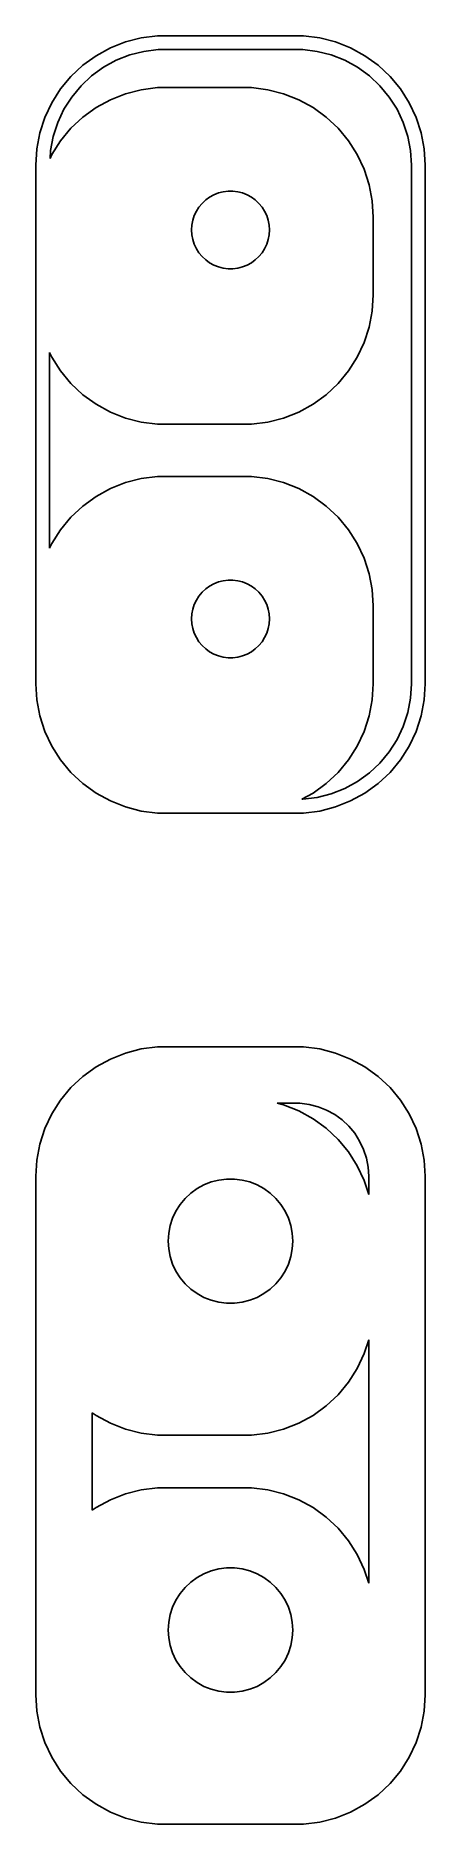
# Model space of a CAD drawing. Header units: metres. Extents: x -7.5 to 7.5, y 63 to 132.
import ezdxf

# ---------------------------------------------------------------- set-up
doc = ezdxf.new("R2010")
doc.units = ezdxf.units.M

msp = doc.modelspace()

# ---------------------------------------------------------------- linework, layer by layer
for p, q in [((-4.04507, 131.755), (-4.62889, 131.524)), ((-3.4369, 131.911), (-4.04507, 131.755)), ((-2.81395, 131.99), (-3.4369, 131.911)), ((2.81395, 131.99), (-2.81395, 131.99)), ((3.4369, 131.911), (2.81395, 131.99)), ((4.04507, 131.755), (3.4369, 131.911)), ((4.62889, 131.524), (4.04507, 131.755)), ((-5.17912, 131.222), (-5.68712, 130.853)), ((-4.62889, 131.524), (-5.17912, 131.222)), ((-4.4026, 131.043), (-3.88084, 131.25)), ((-3.88084, 131.25), (-3.33731, 131.389)), ((-3.33731, 131.389), (-2.78058, 131.46)), ((-2.78058, 131.46), (2.78058, 131.46)), ((2.78058, 131.46), (3.33731, 131.389)), ((3.33731, 131.389), (3.88084, 131.25)), ((3.88084, 131.25), (4.4026, 131.043)), ((5.17912, 131.222), (4.62889, 131.524)), ((5.68712, 130.853), (5.17912, 131.222)), ((-6.14484, 130.423), (-6.54507, 129.939)), ((-5.68712, 130.853), (-6.14484, 130.423)), ((-5.75742, 130.059), (-5.34834, 130.443)), ((-5.34834, 130.443), (-4.89436, 130.773)), ((-4.89436, 130.773), (-4.4026, 131.043)), ((4.4026, 131.043), (4.89436, 130.773)), ((4.89436, 130.773), (5.34834, 130.443)), ((5.34834, 130.443), (5.75742, 130.059)), ((6.14484, 130.423), (5.68712, 130.853)), ((6.54507, 129.939), (6.14484, 130.423)), ((-6.54507, 129.939), (-6.88153, 129.409)), ((-6.11511, 129.627), (-5.75742, 130.059)), ((-4.04507, 129.755), (-4.62889, 129.524)), ((-3.4369, 129.911), (-4.04507, 129.755)), ((-2.81395, 129.99), (-3.4369, 129.911)), ((0.81395, 129.99), (-2.81395, 129.99)), ((1.4369, 129.911), (0.81395, 129.99)), ((2.04507, 129.755), (1.4369, 129.911)), ((2.62889, 129.524), (2.04507, 129.755)), ((5.75742, 130.059), (6.11511, 129.627)), ((6.88153, 129.409), (6.54507, 129.939)), ((-6.88153, 129.409), (-7.14888, 128.841)), ((-6.65474, 128.645), (-6.4158, 129.153)), ((-6.4158, 129.153), (-6.11511, 129.627)), ((-5.17912, 129.222), (-5.68712, 128.853)), ((-4.62889, 129.524), (-5.17912, 129.222)), ((3.17912, 129.222), (2.62889, 129.524)), ((3.68712, 128.853), (3.17912, 129.222)), ((6.11511, 129.627), (6.4158, 129.153)), ((6.4158, 129.153), (6.65474, 128.645)), ((7.14888, 128.841), (6.88153, 129.409)), ((-7.14888, 128.841), (-7.34291, 128.243)), ((-6.82814, 128.111), (-6.65474, 128.645)), ((-6.14484, 128.423), (-6.54507, 127.939)), ((-5.68712, 128.853), (-6.14484, 128.423)), ((4.14484, 128.423), (3.68712, 128.853)), ((4.54507, 127.939), (4.14484, 128.423)), ((6.65474, 128.645), (6.82814, 128.111)), ((7.34291, 128.243), (7.14888, 128.841)), ((-7.46057, 127.627), (-7.5, 127)), ((-7.34291, 128.243), (-7.46057, 127.627)), ((-6.9333, 127.56), (-6.82814, 128.111)), ((-6.54507, 127.939), (-6.88153, 127.409)), ((4.88153, 127.409), (4.54507, 127.939)), ((6.82814, 128.111), (6.9333, 127.56)), ((7.46057, 127.627), (7.34291, 128.243)), ((7.5, 127), (7.46057, 127.627)), ((-7.5, 127), (-7.5, 107)), ((-6.95227, 127.258), (-6.9333, 127.56)), ((-6.88153, 127.409), (-6.95227, 127.258)), ((5.14888, 126.841), (4.88153, 127.409)), ((6.9333, 127.56), (6.96854, 127)), ((6.96854, 127), (6.96854, 107)), ((7.5, 107), (7.5, 127)), ((5.34291, 126.243), (5.14888, 126.841)), ((5.46057, 125.627), (5.34291, 126.243)), ((-1.09344, 125.527), (-0.956131, 125.656)), ((-0.956131, 125.656), (-0.803726, 125.766)), ((-0.803726, 125.766), (-0.638657, 125.857)), ((-0.638657, 125.857), (-0.463516, 125.927)), ((-0.463516, 125.927), (-0.281067, 125.973)), ((-0.281067, 125.973), (-0.094177, 125.997)), ((-0.094177, 125.997), (0.094177, 125.997)), ((0.094177, 125.997), (0.281067, 125.973)), ((0.281067, 125.973), (0.463516, 125.927)), ((0.463516, 125.927), (0.638657, 125.857)), ((0.638657, 125.857), (0.803726, 125.766)), ((0.803726, 125.766), (0.956131, 125.656)), ((0.956131, 125.656), (1.09344, 125.527)), ((5.5, 125), (5.46057, 125.627)), ((-1.48816, 124.688), (-1.45287, 124.873)), ((-1.45287, 124.873), (-1.39465, 125.052)), ((-1.39465, 125.052), (-1.31445, 125.223)), ((-1.31445, 125.223), (-1.21352, 125.382)), ((-1.21352, 125.382), (-1.09344, 125.527)), ((1.09344, 125.527), (1.21352, 125.382)), ((1.21352, 125.382), (1.31445, 125.223)), ((1.31445, 125.223), (1.39465, 125.052)), ((1.39465, 125.052), (1.45287, 124.873)), ((1.45287, 124.873), (1.48816, 124.688)), ((5.5, 122), (5.5, 125)), ((-1.5, 124.5), (-1.48816, 124.688)), ((-1.48816, 124.312), (-1.5, 124.5)), ((-1.45287, 124.127), (-1.48816, 124.312)), ((1.48816, 124.312), (1.45287, 124.127)), ((1.48816, 124.688), (1.5, 124.5)), ((1.5, 124.5), (1.48816, 124.312)), ((-1.39465, 123.948), (-1.45287, 124.127)), ((-1.31445, 123.777), (-1.39465, 123.948)), ((-1.21352, 123.618), (-1.31445, 123.777)), ((-1.09344, 123.473), (-1.21352, 123.618)), ((1.21352, 123.618), (1.09344, 123.473)), ((1.31445, 123.777), (1.21352, 123.618)), ((1.39465, 123.948), (1.31445, 123.777)), ((1.45287, 124.127), (1.39465, 123.948)), ((-0.956131, 123.344), (-1.09344, 123.473)), ((-0.803726, 123.234), (-0.956131, 123.344)), ((-0.638657, 123.143), (-0.803726, 123.234)), ((-0.463516, 123.073), (-0.638657, 123.143)), ((-0.281067, 123.027), (-0.463516, 123.073)), ((-0.094177, 123.003), (-0.281067, 123.027)), ((0.094177, 123.003), (-0.094177, 123.003)), ((0.281067, 123.027), (0.094177, 123.003)), ((0.463516, 123.073), (0.281067, 123.027)), ((0.638657, 123.143), (0.463516, 123.073)), ((0.803726, 123.234), (0.638657, 123.143)), ((0.956131, 123.344), (0.803726, 123.234)), ((1.09344, 123.473), (0.956131, 123.344)), ((5.46057, 121.373), (5.5, 122)), ((5.14888, 120.159), (5.34291, 120.757)), ((5.34291, 120.757), (5.46057, 121.373)), ((4.88153, 119.591), (5.14888, 120.159)), ((-6.96854, 112.224), (-6.96854, 119.776)), ((-6.96854, 119.776), (-6.88153, 119.591)), ((-6.88153, 119.591), (-6.54507, 119.061)), ((4.54507, 119.061), (4.88153, 119.591)), ((-6.54507, 119.061), (-6.14484, 118.577)), ((4.14484, 118.577), (4.54507, 119.061)), ((-6.14484, 118.577), (-5.68712, 118.147)), ((-5.68712, 118.147), (-5.17912, 117.778)), ((3.17912, 117.778), (3.68712, 118.147)), ((3.68712, 118.147), (4.14484, 118.577)), ((-5.17912, 117.778), (-4.62889, 117.476)), ((-4.62889, 117.476), (-4.04507, 117.245)), ((2.04507, 117.245), (2.62889, 117.476)), ((2.62889, 117.476), (3.17912, 117.778)), ((-4.04507, 117.245), (-3.4369, 117.089)), ((-3.4369, 117.089), (-2.81395, 117.01)), ((-2.81395, 117.01), (0.81395, 117.01)), ((0.81395, 117.01), (1.4369, 117.089)), ((1.4369, 117.089), (2.04507, 117.245)), ((-4.62889, 114.524), (-5.17912, 114.222)), ((-4.04507, 114.755), (-4.62889, 114.524)), ((-3.4369, 114.911), (-4.04507, 114.755)), ((-2.81395, 114.99), (-3.4369, 114.911)), ((0.81395, 114.99), (-2.81395, 114.99)), ((1.4369, 114.911), (0.81395, 114.99)), ((2.04507, 114.755), (1.4369, 114.911)), ((2.62889, 114.524), (2.04507, 114.755)), ((3.17912, 114.222), (2.62889, 114.524)), ((-5.68712, 113.853), (-6.14484, 113.423)), ((-5.17912, 114.222), (-5.68712, 113.853)), ((3.68712, 113.853), (3.17912, 114.222)), ((4.14484, 113.423), (3.68712, 113.853)), ((-6.14484, 113.423), (-6.54507, 112.939)), ((4.54507, 112.939), (4.14484, 113.423)), ((-6.54507, 112.939), (-6.88153, 112.409)), ((4.88153, 112.409), (4.54507, 112.939)), ((-6.88153, 112.409), (-6.96854, 112.224)), ((5.14888, 111.841), (4.88153, 112.409)), ((5.34291, 111.243), (5.14888, 111.841)), ((5.46057, 110.627), (5.34291, 111.243)), ((-1.31445, 110.223), (-1.21352, 110.382)), ((-1.21352, 110.382), (-1.09344, 110.527)), ((-1.09344, 110.527), (-0.956131, 110.656)), ((-0.956131, 110.656), (-0.803726, 110.766)), ((-0.803726, 110.766), (-0.638657, 110.857)), ((-0.638657, 110.857), (-0.463516, 110.927)), ((-0.463516, 110.927), (-0.281067, 110.973)), ((-0.281067, 110.973), (-0.094177, 110.997)), ((-0.094177, 110.997), (0.094177, 110.997)), ((0.094177, 110.997), (0.281067, 110.973)), ((0.281067, 110.973), (0.463516, 110.927)), ((0.463516, 110.927), (0.638657, 110.857)), ((0.638657, 110.857), (0.803726, 110.766)), ((0.803726, 110.766), (0.956131, 110.656)), ((0.956131, 110.656), (1.09344, 110.527)), ((1.09344, 110.527), (1.21352, 110.382)), ((1.21352, 110.382), (1.31445, 110.223)), ((5.5, 110), (5.46057, 110.627)), ((-1.5, 109.5), (-1.48816, 109.688)), ((-1.48816, 109.688), (-1.45287, 109.873)), ((-1.45287, 109.873), (-1.39465, 110.052)), ((-1.39465, 110.052), (-1.31445, 110.223)), ((1.31445, 110.223), (1.39465, 110.052)), ((1.39465, 110.052), (1.45287, 109.873)), ((1.45287, 109.873), (1.48816, 109.688)), ((1.48816, 109.688), (1.5, 109.5)), ((5.5, 107), (5.5, 110)), ((-1.48816, 109.312), (-1.5, 109.5)), ((-1.45287, 109.127), (-1.48816, 109.312)), ((-1.39465, 108.948), (-1.45287, 109.127)), ((1.45287, 109.127), (1.39465, 108.948)), ((1.48816, 109.312), (1.45287, 109.127)), ((1.5, 109.5), (1.48816, 109.312)), ((-1.31445, 108.777), (-1.39465, 108.948)), ((-1.21352, 108.618), (-1.31445, 108.777)), ((-1.09344, 108.473), (-1.21352, 108.618)), ((-0.956131, 108.344), (-1.09344, 108.473)), ((-0.803726, 108.234), (-0.956131, 108.344)), ((0.956131, 108.344), (0.803726, 108.234)), ((1.09344, 108.473), (0.956131, 108.344)), ((1.21352, 108.618), (1.09344, 108.473)), ((1.31445, 108.777), (1.21352, 108.618)), ((1.39465, 108.948), (1.31445, 108.777)), ((-0.638657, 108.143), (-0.803726, 108.234)), ((-0.463516, 108.073), (-0.638657, 108.143)), ((-0.281067, 108.027), (-0.463516, 108.073)), ((-0.094177, 108.003), (-0.281067, 108.027)), ((0.094177, 108.003), (-0.094177, 108.003)), ((0.281067, 108.027), (0.094177, 108.003)), ((0.463516, 108.073), (0.281067, 108.027)), ((0.638657, 108.143), (0.463516, 108.073)), ((0.803726, 108.234), (0.638657, 108.143)), ((-7.5, 107), (-7.46057, 106.373)), ((5.46057, 106.373), (5.5, 107)), ((6.96854, 107), (6.9333, 106.44)), ((7.46057, 106.373), (7.5, 107)), ((-7.46057, 106.373), (-7.34291, 105.757)), ((5.34291, 105.757), (5.46057, 106.373)), ((6.9333, 106.44), (6.82814, 105.889)), ((7.34291, 105.757), (7.46057, 106.373)), ((-7.34291, 105.757), (-7.14888, 105.159)), ((5.14888, 105.159), (5.34291, 105.757)), ((6.82814, 105.889), (6.65474, 105.355)), ((7.14888, 105.159), (7.34291, 105.757)), ((-7.14888, 105.159), (-6.88153, 104.591)), ((4.88153, 104.591), (5.14888, 105.159)), ((6.65474, 105.355), (6.4158, 104.847)), ((6.88153, 104.591), (7.14888, 105.159)), ((-6.88153, 104.591), (-6.54507, 104.061)), ((4.54507, 104.061), (4.88153, 104.591)), ((6.11511, 104.373), (5.75742, 103.941)), ((6.4158, 104.847), (6.11511, 104.373)), ((6.54507, 104.061), (6.88153, 104.591)), ((-6.54507, 104.061), (-6.14484, 103.577)), ((-6.14484, 103.577), (-5.68712, 103.147)), ((3.68712, 103.147), (4.14484, 103.577)), ((4.14484, 103.577), (4.54507, 104.061)), ((5.34834, 103.557), (4.89436, 103.227)), ((5.75742, 103.941), (5.34834, 103.557)), ((5.68712, 103.147), (6.14484, 103.577)), ((6.14484, 103.577), (6.54507, 104.061)), ((-5.68712, 103.147), (-5.17912, 102.778)), ((3.17912, 102.778), (3.68712, 103.147)), ((4.4026, 102.957), (3.88084, 102.75)), ((4.89436, 103.227), (4.4026, 102.957)), ((5.17912, 102.778), (5.68712, 103.147)), ((-5.17912, 102.778), (-4.62889, 102.476)), ((-4.62889, 102.476), (-4.04507, 102.245)), ((-4.04507, 102.245), (-3.4369, 102.089)), ((2.74606, 102.54), (3.17912, 102.778)), ((2.78058, 102.54), (2.74606, 102.54)), ((3.33731, 102.611), (2.78058, 102.54)), ((3.88084, 102.75), (3.33731, 102.611)), ((3.4369, 102.089), (4.04507, 102.245)), ((4.04507, 102.245), (4.62889, 102.476)), ((4.62889, 102.476), (5.17912, 102.778)), ((-3.4369, 102.089), (-2.81395, 102.01)), ((-2.81395, 102.01), (2.81395, 102.01)), ((2.81395, 102.01), (3.4369, 102.089)), ((-4.62889, 92.5241), (-5.17912, 92.2216)), ((-4.04507, 92.7553), (-4.62889, 92.5241)), ((-3.4369, 92.9114), (-4.04507, 92.7553)), ((-2.81395, 92.9901), (-3.4369, 92.9114)), ((2.81395, 92.9901), (-2.81395, 92.9901)), ((3.4369, 92.9114), (2.81395, 92.9901)), ((4.04507, 92.7553), (3.4369, 92.9114)), ((4.62889, 92.5241), (4.04507, 92.7553)), ((5.17912, 92.2216), (4.62889, 92.5241)), ((-5.68712, 91.8526), (-6.14484, 91.4227)), ((-5.17912, 92.2216), (-5.68712, 91.8526)), ((5.68712, 91.8526), (5.17912, 92.2216)), ((6.14484, 91.4227), (5.68712, 91.8526)), ((-6.14484, 91.4227), (-6.54507, 90.9389)), ((6.54507, 90.9389), (6.14484, 91.4227)), ((-6.88153, 90.4088), (-7.14888, 89.8406)), ((-6.54507, 90.9389), (-6.88153, 90.4088)), ((2.04507, 90.7553), (1.80142, 90.8178)), ((1.80142, 90.8178), (2.67728, 90.8178)), ((2.62889, 90.5241), (2.04507, 90.7553)), ((3.17912, 90.2216), (2.62889, 90.5241)), ((2.67728, 90.8178), (3.02905, 90.7734)), ((3.02905, 90.7734), (3.37247, 90.6852)), ((3.37247, 90.6852), (3.70215, 90.5547)), ((3.70215, 90.5547), (4.01285, 90.3839)), ((4.01285, 90.3839), (4.2997, 90.1755)), ((6.88153, 90.4088), (6.54507, 90.9389)), ((7.14888, 89.8406), (6.88153, 90.4088)), ((-7.14888, 89.8406), (-7.34291, 89.2434)), ((3.68712, 89.8526), (3.17912, 90.2216)), ((4.14484, 89.4227), (3.68712, 89.8526)), ((4.2997, 90.1755), (4.55817, 89.9328)), ((4.55817, 89.9328), (4.78418, 89.6595)), ((7.34291, 89.2434), (7.14888, 89.8406)), ((-7.34291, 89.2434), (-7.46057, 88.6267)), ((4.54507, 88.9389), (4.14484, 89.4227)), ((4.78418, 89.6595), (4.97417, 89.3602)), ((4.97417, 89.3602), (5.12514, 89.0394)), ((5.12514, 89.0394), (5.2347, 88.7021)), ((7.46057, 88.6267), (7.34291, 89.2434)), ((-7.46057, 88.6267), (-7.5, 88)), ((4.88153, 88.4088), (4.54507, 88.9389)), ((5.14888, 87.8406), (4.88153, 88.4088)), ((5.2347, 88.7021), (5.30115, 88.3539)), ((5.30115, 88.3539), (5.32341, 88)), ((7.5, 88), (7.46057, 88.6267)), ((-7.5, 88), (-7.5, 68)), ((-1.28598, 87.5264), (-1.02187, 87.6716)), ((-1.02187, 87.6716), (-0.741638, 87.7825)), ((-0.741638, 87.7825), (-0.449707, 87.8575)), ((-0.449707, 87.8575), (-0.150696, 87.8953)), ((-0.150696, 87.8953), (0.150696, 87.8953)), ((0.150696, 87.8953), (0.449707, 87.8575)), ((0.449707, 87.8575), (0.741638, 87.7825)), ((0.741638, 87.7825), (1.02187, 87.6716)), ((1.02187, 87.6716), (1.28598, 87.5264)), ((5.32341, 87.3035), (5.14888, 87.8406)), ((5.32341, 88), (5.32341, 87.3035)), ((7.5, 68), (7.5, 88)), ((-1.94164, 86.9107), (-1.74951, 87.1429)), ((-1.74951, 87.1429), (-1.52982, 87.3492)), ((-1.52982, 87.3492), (-1.28598, 87.5264)), ((1.28598, 87.5264), (1.52982, 87.3492)), ((1.52982, 87.3492), (1.74951, 87.1429)), ((1.74951, 87.1429), (1.94164, 86.9107)), ((-2.32458, 86.0968), (-2.23146, 86.3835)), ((-2.23146, 86.3835), (-2.10313, 86.6562)), ((-2.10313, 86.6562), (-1.94164, 86.9107)), ((1.94164, 86.9107), (2.10313, 86.6562)), ((2.10313, 86.6562), (2.23146, 86.3835)), ((2.23146, 86.3835), (2.32458, 86.0968)), ((-2.39999, 85.5), (-2.38107, 85.8008)), ((-2.38107, 85.8008), (-2.32458, 86.0968)), ((2.32458, 86.0968), (2.38107, 85.8008)), ((2.38107, 85.8008), (2.39999, 85.5)), ((-2.38107, 85.1992), (-2.39999, 85.5)), ((-2.32458, 84.9031), (-2.38107, 85.1992)), ((-2.23146, 84.6165), (-2.32458, 84.9031)), ((2.32458, 84.9031), (2.23146, 84.6165)), ((2.38107, 85.1992), (2.32458, 84.9031)), ((2.39999, 85.5), (2.38107, 85.1992)), ((-2.10313, 84.3438), (-2.23146, 84.6165)), ((-1.94164, 84.0893), (-2.10313, 84.3438)), ((2.10313, 84.3438), (1.94164, 84.0893)), ((2.23146, 84.6165), (2.10313, 84.3438)), ((-1.74951, 83.8571), (-1.94164, 84.0893)), ((-1.52982, 83.6508), (-1.74951, 83.8571)), ((-1.28598, 83.4736), (-1.52982, 83.6508)), ((-1.02187, 83.3284), (-1.28598, 83.4736)), ((1.28598, 83.4736), (1.02187, 83.3284)), ((1.52982, 83.6508), (1.28598, 83.4736)), ((1.74951, 83.8571), (1.52982, 83.6508)), ((1.94164, 84.0893), (1.74951, 83.8571)), ((-0.741638, 83.2175), (-1.02187, 83.3284)), ((-0.449707, 83.1425), (-0.741638, 83.2175)), ((-0.150696, 83.1047), (-0.449707, 83.1425)), ((0.150696, 83.1047), (-0.150696, 83.1047)), ((0.449707, 83.1425), (0.150696, 83.1047)), ((0.741638, 83.2175), (0.449707, 83.1425)), ((1.02187, 83.3284), (0.741638, 83.2175)), ((5.14888, 81.1594), (5.32341, 81.6965)), ((5.32341, 81.6965), (5.32341, 72.3035)), ((4.88153, 80.5912), (5.14888, 81.1594)), ((4.14484, 79.5773), (4.54507, 80.0611)), ((4.54507, 80.0611), (4.88153, 80.5912)), ((3.68712, 79.1474), (4.14484, 79.5773)), ((-5.32341, 75.1168), (-5.32341, 78.8832)), ((-5.32341, 78.8832), (-5.17912, 78.7784)), ((-5.17912, 78.7784), (-4.62889, 78.4759)), ((2.62889, 78.4759), (3.17912, 78.7784)), ((3.17912, 78.7784), (3.68712, 79.1474)), ((-4.62889, 78.4759), (-4.04507, 78.2447)), ((-4.04507, 78.2447), (-3.4369, 78.0886)), ((-3.4369, 78.0886), (-2.81395, 78.0099)), ((-2.81395, 78.0099), (0.81395, 78.0099)), ((0.81395, 78.0099), (1.4369, 78.0886)), ((1.4369, 78.0886), (2.04507, 78.2447)), ((2.04507, 78.2447), (2.62889, 78.4759)), ((-3.4369, 75.9114), (-4.04507, 75.7553)), ((-2.81395, 75.9901), (-3.4369, 75.9114)), ((0.81395, 75.9901), (-2.81395, 75.9901)), ((1.4369, 75.9114), (0.81395, 75.9901)), ((2.04507, 75.7553), (1.4369, 75.9114)), ((-5.17912, 75.2216), (-5.32341, 75.1168)), ((-4.62889, 75.5241), (-5.17912, 75.2216)), ((-4.04507, 75.7553), (-4.62889, 75.5241)), ((2.62889, 75.5241), (2.04507, 75.7553)), ((3.17912, 75.2216), (2.62889, 75.5241)), ((3.68712, 74.8526), (3.17912, 75.2216)), ((4.14484, 74.4227), (3.68712, 74.8526)), ((4.54507, 73.9389), (4.14484, 74.4227)), ((4.88153, 73.4088), (4.54507, 73.9389)), ((5.14888, 72.8406), (4.88153, 73.4088)), ((-1.52982, 72.3492), (-1.28598, 72.5264)), ((-1.28598, 72.5264), (-1.02187, 72.6716)), ((-1.02187, 72.6716), (-0.741638, 72.7825)), ((-0.741638, 72.7825), (-0.449707, 72.8575)), ((-0.449707, 72.8575), (-0.150696, 72.8953)), ((-0.150696, 72.8953), (0.150696, 72.8953)), ((0.150696, 72.8953), (0.449707, 72.8575)), ((0.449707, 72.8575), (0.741638, 72.7825)), ((0.741638, 72.7825), (1.02187, 72.6716)), ((1.02187, 72.6716), (1.28598, 72.5264)), ((1.28598, 72.5264), (1.52982, 72.3492)), ((5.32341, 72.3035), (5.14888, 72.8406)), ((-2.10313, 71.6562), (-1.94164, 71.9107)), ((-1.94164, 71.9107), (-1.74951, 72.1429)), ((-1.74951, 72.1429), (-1.52982, 72.3492)), ((1.52982, 72.3492), (1.74951, 72.1429)), ((1.74951, 72.1429), (1.94164, 71.9107)), ((1.94164, 71.9107), (2.10313, 71.6562)), ((-2.38107, 70.8008), (-2.32458, 71.0969)), ((-2.32458, 71.0969), (-2.23146, 71.3835)), ((-2.23146, 71.3835), (-2.10313, 71.6562)), ((2.10313, 71.6562), (2.23146, 71.3835)), ((2.23146, 71.3835), (2.32458, 71.0969)), ((2.32458, 71.0969), (2.38107, 70.8008)), ((-2.39999, 70.5), (-2.38107, 70.8008)), ((-2.38107, 70.1992), (-2.39999, 70.5)), ((2.38107, 70.8008), (2.39999, 70.5)), ((2.39999, 70.5), (2.38107, 70.1992)), ((-2.32458, 69.9032), (-2.38107, 70.1992)), ((-2.23146, 69.6165), (-2.32458, 69.9032)), ((2.32458, 69.9032), (2.23146, 69.6165)), ((2.38107, 70.1992), (2.32458, 69.9032)), ((-2.10313, 69.3438), (-2.23146, 69.6165)), ((-1.94164, 69.0893), (-2.10313, 69.3438)), ((-1.74951, 68.8571), (-1.94164, 69.0893)), ((1.94164, 69.0893), (1.74951, 68.8571)), ((2.10313, 69.3438), (1.94164, 69.0893)), ((2.23146, 69.6165), (2.10313, 69.3438)), ((-1.52982, 68.6508), (-1.74951, 68.8571)), ((-1.28598, 68.4736), (-1.52982, 68.6508)), ((-1.02187, 68.3284), (-1.28598, 68.4736)), ((-0.741638, 68.2175), (-1.02187, 68.3284)), ((1.02187, 68.3284), (0.741638, 68.2175)), ((1.28598, 68.4736), (1.02187, 68.3284)), ((1.52982, 68.6508), (1.28598, 68.4736)), ((1.74951, 68.8571), (1.52982, 68.6508)), ((-7.5, 68), (-7.46057, 67.3733)), ((-0.449707, 68.1425), (-0.741638, 68.2175)), ((-0.150696, 68.1047), (-0.449707, 68.1425)), ((0.150696, 68.1047), (-0.150696, 68.1047)), ((0.449707, 68.1425), (0.150696, 68.1047)), ((0.741638, 68.2175), (0.449707, 68.1425)), ((7.46057, 67.3733), (7.5, 68)), ((-7.46057, 67.3733), (-7.34291, 66.7566)), ((7.34291, 66.7566), (7.46057, 67.3733)), ((-7.34291, 66.7566), (-7.14888, 66.1594)), ((7.14888, 66.1594), (7.34291, 66.7566)), ((-7.14888, 66.1594), (-6.88153, 65.5912)), ((-6.88153, 65.5912), (-6.54507, 65.0611)), ((6.54507, 65.0611), (6.88153, 65.5912)), ((6.88153, 65.5912), (7.14888, 66.1594)), ((-6.54507, 65.0611), (-6.14484, 64.5773)), ((6.14484, 64.5773), (6.54507, 65.0611)), ((-6.14484, 64.5773), (-5.68712, 64.1474)), ((5.68712, 64.1474), (6.14484, 64.5773)), ((-5.68712, 64.1474), (-5.17912, 63.7784)), ((-5.17912, 63.7784), (-4.62889, 63.4759)), ((-4.62889, 63.4759), (-4.04507, 63.2447)), ((4.04507, 63.2447), (4.62889, 63.4759)), ((4.62889, 63.4759), (5.17912, 63.7784)), ((5.17912, 63.7784), (5.68712, 64.1474)), ((-4.04507, 63.2447), (-3.4369, 63.0886)), ((-3.4369, 63.0886), (-2.81395, 63.0099)), ((-2.81395, 63.0099), (2.81395, 63.0099)), ((2.81395, 63.0099), (3.4369, 63.0886)), ((3.4369, 63.0886), (4.04507, 63.2447))]:
    msp.add_line(p, q)

doc.saveas('drawing.dxf')
